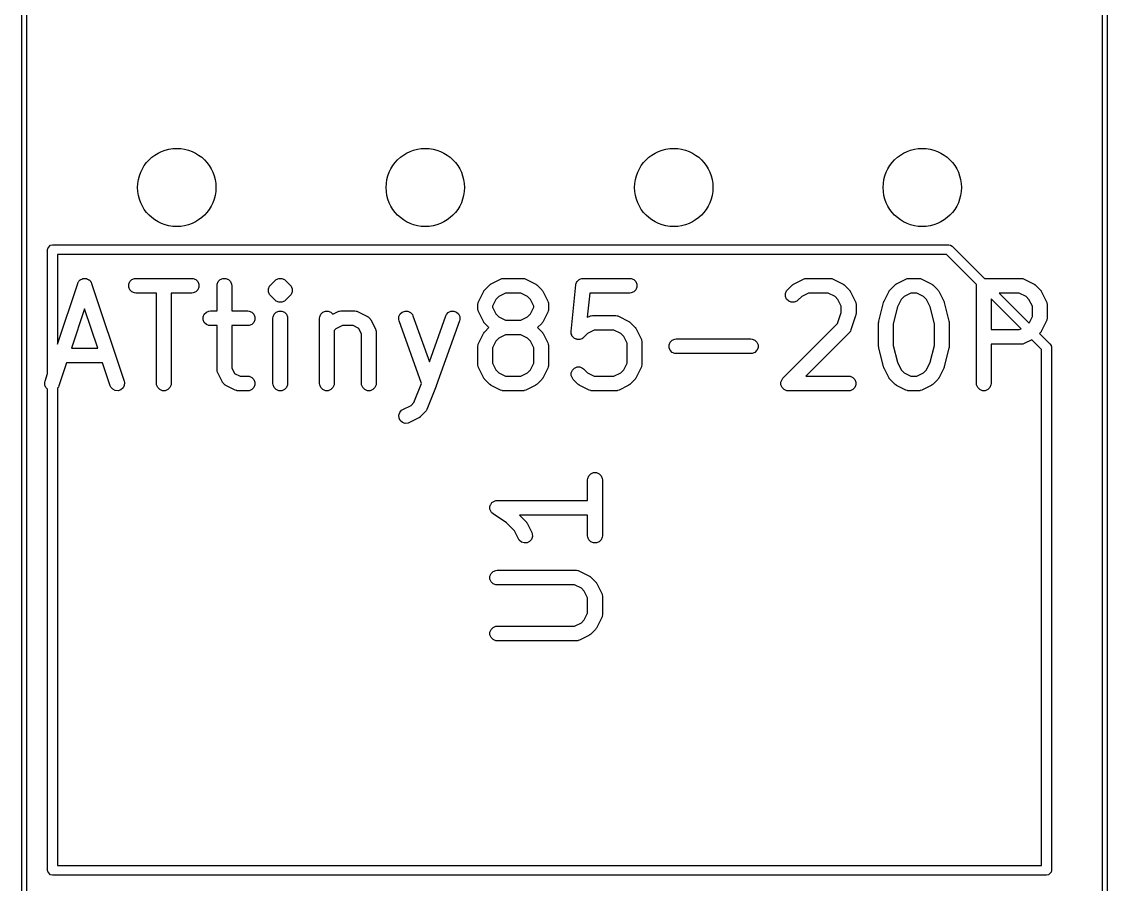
# Model space of a CAD drawing. Extents: x 145.4 to 156.5, y -80.6 to -40.5.
# Drawn here: x 145.38 to 156.47, y -62.95 to -54.12 of the extents above; entities that cross this region are included whole.
import ezdxf

# ---------------------------------------------------------------- set-up
doc = ezdxf.new("R2010")
doc.units = 0
doc.layers.add('BLACK', color=7, linetype='CONTINUOUS')

msp = doc.modelspace()

# ---------------------------------------------------------------- linework, layer by layer
at = {"layer": 'BLACK', "linetype": 'CONTINUOUS'}
for p, q in [((145.375, -80.6), (145.375, -40.5)), ((156.471071, -40.5), (156.471071, -80.6)), ((145.425, -40.525), (145.425, -80.575)), ((156.421071, -80.575), (156.421071, -40.525)), ((145.64, -56.4555), (145.643806, -56.436366)), ((145.64, -57.722434), (145.64, -56.4555)), ((145.643806, -56.436366), (145.670866, -56.409306)), ((145.670866, -56.409306), (145.69, -56.4055)), ((145.69, -56.4055), (154.85, -56.4055)), ((154.85, -56.4055), (154.869134, -56.409306)), ((154.869134, -56.409306), (154.885355, -56.420145)), ((154.885355, -56.420145), (155.215529, -56.750319)), ((145.74, -56.5055), (145.74, -57.422434)), ((154.82929, -56.5055), (145.74, -56.5055)), ((155.134964, -56.811175), (154.82929, -56.5055)), ((145.74, -57.422434), (145.946944, -56.801602)), ((145.946944, -56.801602), (145.952938, -56.788177)), ((145.952938, -56.788177), (145.956448, -56.784129)), ((145.956448, -56.784129), (145.958845, -56.779336)), ((145.958845, -56.779336), (145.965953, -56.77317)), ((145.965953, -56.77317), (145.972112, -56.76607)), ((145.972112, -56.76607), (145.976901, -56.763675)), ((145.976901, -56.763675), (145.980952, -56.760162)), ((145.980952, -56.760162), (145.989877, -56.757187)), ((145.989877, -56.757187), (145.998285, -56.752983)), ((145.998285, -56.752983), (146.003629, -56.752603)), ((146.003629, -56.752603), (146.008715, -56.750908)), ((146.008715, -56.750908), (146.018095, -56.751574)), ((146.018095, -56.751574), (146.027475, -56.750908)), ((146.027475, -56.750908), (146.03256, -56.752603)), ((146.03256, -56.752603), (146.037905, -56.752983)), ((146.037905, -56.752983), (146.046315, -56.757188)), ((146.046315, -56.757188), (146.055237, -56.760162)), ((146.055237, -56.760162), (146.059284, -56.763672)), ((146.059284, -56.763672), (146.064078, -56.766069)), ((146.064078, -56.766069), (146.070241, -56.773174)), ((146.070241, -56.773174), (146.077345, -56.779336)), ((146.077345, -56.779336), (146.07974, -56.784127)), ((146.07974, -56.784127), (146.083252, -56.788176)), ((146.083252, -56.788176), (146.089246, -56.801602)), ((146.089246, -56.801602), (146.422579, -57.801602)), ((146.468346, -56.810687), (146.479545, -56.783651)), ((146.468346, -56.839951), (146.468346, -56.810687)), ((146.479545, -56.783651), (146.500237, -56.762959)), ((146.500237, -56.762959), (146.527273, -56.75176)), ((146.527273, -56.75176), (146.541905, -56.750319)), ((146.541905, -56.750319), (147.113333, -56.750319)), ((147.113333, -56.750319), (147.127965, -56.75176)), ((147.127965, -56.75176), (147.155001, -56.762959)), ((147.155001, -56.762959), (147.175693, -56.783651)), ((147.175693, -56.783651), (147.186892, -56.810687)), ((147.186892, -56.810687), (147.186892, -56.839951)), ((147.371667, -56.825319), (147.373108, -56.810687)), ((147.373108, -56.810687), (147.384307, -56.783651)), ((147.384307, -56.783651), (147.404999, -56.762959)), ((147.404999, -56.762959), (147.432035, -56.75176)), ((147.432035, -56.75176), (147.461299, -56.75176)), ((147.461299, -56.75176), (147.488335, -56.762959)), ((147.488335, -56.762959), (147.509027, -56.783651)), ((147.509027, -56.783651), (147.520226, -56.810687)), ((147.520226, -56.810687), (147.521667, -56.825319)), ((147.917444, -56.819905), (147.965063, -56.772286)), ((147.965063, -56.772286), (147.976428, -56.762959)), ((147.976428, -56.762959), (148.003464, -56.75176)), ((148.003464, -56.75176), (148.032727, -56.75176)), ((148.032727, -56.75176), (148.032728, -56.75176)), ((148.032728, -56.75176), (148.059764, -56.762959)), ((148.059764, -56.762959), (148.071129, -56.772286)), ((148.071129, -56.772286), (148.118748, -56.819905)), ((150.164847, -56.812266), (150.166904, -56.810578)), ((150.166904, -56.810578), (150.168731, -56.80982)), ((150.168731, -56.80982), (150.175031, -56.805856)), ((150.175031, -56.805856), (150.270269, -56.758237)), ((150.270269, -56.758237), (150.284, -56.752982)), ((150.284, -56.752982), (150.286689, -56.75279)), ((150.286689, -56.75279), (150.289178, -56.75176)), ((150.289178, -56.75176), (150.30381, -56.750319)), ((150.30381, -56.750319), (150.494286, -56.750319)), ((150.494286, -56.750319), (150.508918, -56.75176)), ((150.508918, -56.75176), (150.511407, -56.752791)), ((150.511407, -56.752791), (150.514095, -56.752982)), ((150.514095, -56.752982), (150.527827, -56.758237)), ((150.527827, -56.758237), (150.623065, -56.805856)), ((150.623065, -56.805856), (150.629364, -56.80982)), ((150.629364, -56.80982), (150.631192, -56.810578)), ((150.631192, -56.810578), (150.633248, -56.812266)), ((151.039775, -56.810687), (151.040488, -56.808964)), ((151.039775, -56.812523), (151.039775, -56.810687)), ((151.040488, -56.808964), (151.041596, -56.80344)), ((151.041596, -56.80344), (151.046778, -56.79378)), ((151.046778, -56.79378), (151.050974, -56.783651)), ((151.050974, -56.783651), (151.053645, -56.780979)), ((151.053645, -56.780979), (151.05543, -56.777653)), ((151.05543, -56.777653), (151.063912, -56.770712)), ((151.063912, -56.770712), (151.071666, -56.762959)), ((151.071666, -56.762959), (151.075154, -56.761513)), ((151.075154, -56.761513), (151.078078, -56.759122)), ((151.078078, -56.759122), (151.088575, -56.755954)), ((151.088575, -56.755954), (151.098702, -56.75176)), ((151.098702, -56.75176), (151.104307, -56.751207)), ((151.104307, -56.751207), (151.106094, -56.750669)), ((151.106094, -56.750669), (151.107922, -56.750851)), ((151.107922, -56.750851), (151.113334, -56.750319)), ((151.113334, -56.750319), (151.589524, -56.750319)), ((151.589524, -56.750319), (151.604156, -56.75176)), ((151.604156, -56.75176), (151.631192, -56.762959)), ((151.631192, -56.762959), (151.651884, -56.783651)), ((151.651884, -56.783651), (151.663083, -56.810687)), ((151.663083, -56.810687), (151.663083, -56.839951)), ((153.260085, -56.812266), (153.262142, -56.810578)), ((153.262142, -56.810578), (153.263969, -56.80982)), ((153.263969, -56.80982), (153.270269, -56.805856)), ((153.270269, -56.805856), (153.365507, -56.758237)), ((153.365507, -56.758237), (153.379238, -56.752982)), ((153.379238, -56.752982), (153.381927, -56.75279)), ((153.381927, -56.75279), (153.384416, -56.75176)), ((153.384416, -56.75176), (153.399048, -56.750319)), ((153.399048, -56.750319), (153.637143, -56.750319)), ((153.637143, -56.750319), (153.651775, -56.75176)), ((153.651775, -56.75176), (153.654264, -56.752791)), ((153.654264, -56.752791), (153.656952, -56.752982)), ((153.656952, -56.752982), (153.670684, -56.758237)), ((153.670684, -56.758237), (153.765922, -56.805856)), ((153.765922, -56.805856), (153.772221, -56.80982)), ((153.772221, -56.80982), (153.774049, -56.810578)), ((153.774049, -56.810578), (153.776105, -56.812266)), ((154.307704, -56.812266), (154.309761, -56.810578)), ((154.309761, -56.810578), (154.311588, -56.80982)), ((154.311588, -56.80982), (154.317888, -56.805856)), ((154.317888, -56.805856), (154.413126, -56.758237)), ((154.413126, -56.758237), (154.426857, -56.752982)), ((154.426857, -56.752982), (154.429546, -56.75279)), ((154.429546, -56.75279), (154.432035, -56.75176)), ((154.432035, -56.75176), (154.446667, -56.750319)), ((154.446667, -56.750319), (154.541905, -56.750319)), ((154.541905, -56.750319), (154.556537, -56.75176)), ((154.556537, -56.75176), (154.559026, -56.752791)), ((154.559026, -56.752791), (154.561714, -56.752982)), ((154.561714, -56.752982), (154.575446, -56.758237)), ((154.575446, -56.758237), (154.670684, -56.805856)), ((154.670684, -56.805856), (154.676983, -56.80982)), ((154.676983, -56.80982), (154.678811, -56.810578)), ((154.678811, -56.810578), (154.680867, -56.812266)), ((155.133572, -56.825319), (155.134964, -56.811175)), ((155.215529, -56.750319), (155.589524, -56.750319)), ((155.589524, -56.750319), (155.604156, -56.75176)), ((155.604156, -56.75176), (155.606645, -56.752791)), ((155.606645, -56.752791), (155.609333, -56.752982)), ((155.609333, -56.752982), (155.623065, -56.758237)), ((155.623065, -56.758237), (155.718303, -56.805856)), ((155.718303, -56.805856), (155.724602, -56.80982)), ((155.724602, -56.80982), (155.72643, -56.810578)), ((155.72643, -56.810578), (155.728486, -56.812266)), ((146.479545, -56.866987), (146.468346, -56.839951)), ((146.500237, -56.887679), (146.479545, -56.866987)), ((146.527273, -56.898878), (146.500237, -56.887679)), ((146.541905, -56.900319), (146.527273, -56.898878)), ((146.752619, -56.900319), (146.541905, -56.900319)), ((146.752619, -57.825319), (146.752619, -56.900319)), ((147.113333, -56.900319), (146.902619, -56.900319)), ((146.902619, -56.900319), (146.902619, -57.825319)), ((147.127965, -56.898878), (147.113333, -56.900319)), ((147.155001, -56.887679), (147.127965, -56.898878)), ((147.175693, -56.866987), (147.155001, -56.887679)), ((147.186892, -56.839951), (147.175693, -56.866987)), ((147.371667, -57.083652), (147.371667, -56.825319)), ((147.521667, -56.825319), (147.521667, -57.083652)), ((147.896918, -56.858307), (147.908117, -56.83127)), ((147.896918, -56.887569), (147.896918, -56.858307)), ((147.908117, -56.914606), (147.896918, -56.887569)), ((147.908117, -56.83127), (147.917444, -56.819905)), ((147.917444, -56.925971), (147.908117, -56.914606)), ((148.118748, -56.819905), (148.128075, -56.83127)), ((148.128075, -56.914606), (148.118748, -56.925971)), ((148.128075, -56.83127), (148.131671, -56.839951)), ((148.139274, -56.88757), (148.128075, -56.914606)), ((148.131671, -56.839951), (148.139274, -56.858307)), ((148.139274, -56.858307), (148.139274, -56.88757)), ((150.046252, -56.982254), (150.093871, -56.887016)), ((150.093871, -56.887016), (150.097835, -56.880716)), ((150.097835, -56.880716), (150.098593, -56.878889)), ((150.098593, -56.878889), (150.100281, -56.876832)), ((150.100281, -56.876832), (150.101703, -56.874573)), ((150.101703, -56.874573), (150.103201, -56.873273)), ((150.103201, -56.873273), (150.10792, -56.867524)), ((150.10792, -56.867524), (150.155539, -56.819905)), ((150.155539, -56.819905), (150.161288, -56.815186)), ((150.161288, -56.815186), (150.162588, -56.813688)), ((150.162588, -56.813688), (150.164847, -56.812266)), ((150.321515, -56.900319), (150.252999, -56.934577)), ((150.476581, -56.900319), (150.321515, -56.900319)), ((150.545097, -56.934577), (150.476581, -56.900319)), ((150.633248, -56.812266), (150.635508, -56.813688)), ((150.635508, -56.813688), (150.636807, -56.815186)), ((150.636807, -56.815186), (150.642557, -56.819905)), ((150.642557, -56.819905), (150.690176, -56.867524)), ((150.690176, -56.867524), (150.694894, -56.873273)), ((150.694894, -56.873273), (150.696393, -56.874573)), ((150.696393, -56.874573), (150.697814, -56.876832)), ((150.697814, -56.876832), (150.699503, -56.878889)), ((150.699503, -56.878889), (150.70026, -56.880716)), ((150.70026, -56.880716), (150.704225, -56.887016)), ((150.704225, -56.887016), (150.751844, -56.982254)), ((150.991087, -57.294046), (151.038706, -56.817856)), ((151.038706, -56.817856), (151.039775, -56.812523)), ((151.181208, -56.900319), (151.156389, -57.148509)), ((151.589524, -56.900319), (151.181208, -56.900319)), ((151.604156, -56.898878), (151.589524, -56.900319)), ((151.631192, -56.887679), (151.604156, -56.898878)), ((151.651884, -56.866987), (151.631192, -56.887679)), ((151.663083, -56.839951), (151.651884, -56.866987)), ((153.182632, -56.905926), (153.193831, -56.878889)), ((153.182632, -56.935188), (153.182632, -56.905926)), ((153.193831, -56.878889), (153.203158, -56.867524)), ((153.203158, -56.867524), (153.250777, -56.819905)), ((153.250777, -56.819905), (153.256526, -56.815186)), ((153.256526, -56.815186), (153.257826, -56.813688)), ((153.257826, -56.813688), (153.260085, -56.812266)), ((153.416753, -56.900319), (153.348237, -56.934577)), ((153.619438, -56.900319), (153.416753, -56.900319)), ((153.687954, -56.934577), (153.619438, -56.900319)), ((153.776105, -56.812266), (153.778365, -56.813688)), ((153.778365, -56.813688), (153.779664, -56.815186)), ((153.779664, -56.815186), (153.785414, -56.819905)), ((153.785414, -56.819905), (153.833033, -56.867524)), ((153.833033, -56.867524), (153.837751, -56.873273)), ((153.837751, -56.873273), (153.83925, -56.874573)), ((153.83925, -56.874573), (153.840671, -56.876832)), ((153.840671, -56.876832), (153.84236, -56.878889)), ((153.84236, -56.878889), (153.843117, -56.880716)), ((153.843117, -56.880716), (153.847082, -56.887016)), ((153.847082, -56.887016), (153.894701, -56.982254)), ((154.189109, -56.982254), (154.236728, -56.887016)), ((154.236728, -56.887016), (154.240692, -56.880716)), ((154.240692, -56.880716), (154.24145, -56.878889)), ((154.24145, -56.878889), (154.243138, -56.876832)), ((154.243138, -56.876832), (154.24456, -56.874573)), ((154.24456, -56.874573), (154.246058, -56.873273)), ((154.246058, -56.873273), (154.250777, -56.867524)), ((154.250777, -56.867524), (154.298396, -56.819905)), ((154.298396, -56.819905), (154.304145, -56.815186)), ((154.304145, -56.815186), (154.305445, -56.813688)), ((154.305445, -56.813688), (154.307704, -56.812266)), ((154.464372, -56.900319), (154.395856, -56.934577)), ((154.5242, -56.900319), (154.464372, -56.900319)), ((154.592716, -56.934577), (154.5242, -56.900319)), ((154.680867, -56.812266), (154.683127, -56.813688)), ((154.683127, -56.813688), (154.684426, -56.815186)), ((154.684426, -56.815186), (154.690176, -56.819905)), ((154.690176, -56.819905), (154.737795, -56.867524)), ((154.737795, -56.867524), (154.742513, -56.873273)), ((154.742513, -56.873273), (154.744012, -56.874573)), ((154.744012, -56.874573), (154.745433, -56.876832)), ((154.745433, -56.876832), (154.747122, -56.878889)), ((154.747122, -56.878889), (154.747879, -56.880716)), ((154.747879, -56.880716), (154.751844, -56.887016)), ((154.751844, -56.887016), (154.799463, -56.982254)), ((155.133572, -57.825319), (155.133572, -56.825319)), ((155.571819, -56.900319), (155.365529, -56.900319)), ((155.365529, -56.900319), (155.672052, -57.206841)), ((155.640335, -56.934577), (155.571819, -56.900319)), ((155.728486, -56.812266), (155.730746, -56.813688)), ((155.730746, -56.813688), (155.732045, -56.815186)), ((155.732045, -56.815186), (155.737795, -56.819905)), ((155.737795, -56.819905), (155.785414, -56.867524)), ((155.785414, -56.867524), (155.790132, -56.873273)), ((155.790132, -56.873273), (155.791631, -56.874573)), ((155.791631, -56.874573), (155.793052, -56.876832)), ((155.793052, -56.876832), (155.794741, -56.878889)), ((155.794741, -56.878889), (155.795498, -56.880716)), ((155.795498, -56.880716), (155.799463, -56.887016)), ((155.799463, -56.887016), (155.847082, -56.982254)), ((147.965063, -56.97359), (147.917444, -56.925971)), ((147.976428, -56.982917), (147.965063, -56.97359)), ((148.003464, -56.994116), (147.976428, -56.982917)), ((148.003465, -56.994116), (148.003464, -56.994116)), ((148.032727, -56.994116), (148.003465, -56.994116)), ((148.032728, -56.994116), (148.032727, -56.994116)), ((148.059764, -56.982917), (148.032728, -56.994116)), ((148.071129, -56.97359), (148.059764, -56.982917)), ((148.118748, -56.925971), (148.071129, -56.97359)), ((150.038334, -57.015795), (150.039775, -57.001163)), ((150.038334, -57.063414), (150.038334, -57.015795)), ((150.039775, -57.001163), (150.040806, -56.998673)), ((150.040806, -56.998673), (150.040997, -56.995986)), ((150.040997, -56.995986), (150.046252, -56.982254)), ((150.222592, -56.964984), (150.188334, -57.0335)), ((150.188334, -57.0335), (150.188334, -57.045709)), ((150.252999, -56.934577), (150.222592, -56.964984)), ((150.575504, -56.964984), (150.545097, -56.934577)), ((150.609762, -57.0335), (150.575504, -56.964984)), ((150.609762, -57.045709), (150.609762, -57.0335)), ((150.751844, -56.982254), (150.757099, -56.995985)), ((150.757099, -56.995985), (150.75729, -56.998674)), ((150.75729, -56.998674), (150.758321, -57.001163)), ((150.758321, -57.001163), (150.759762, -57.015795)), ((150.759762, -57.015795), (150.759762, -57.063414)), ((153.193831, -56.962225), (153.182632, -56.935188)), ((153.214523, -56.982917), (153.193831, -56.962225)), ((153.24156, -56.994116), (153.214523, -56.982917)), ((153.270822, -56.994116), (153.24156, -56.994116)), ((153.297859, -56.982917), (153.270822, -56.994116)), ((153.309224, -56.97359), (153.297859, -56.982917)), ((153.348237, -56.934577), (153.309224, -56.97359)), ((153.718361, -56.964984), (153.687954, -56.934577)), ((153.752619, -57.0335), (153.718361, -56.964984)), ((153.752619, -57.098863), (153.752619, -57.0335)), ((153.894701, -56.982254), (153.899956, -56.995985)), ((153.899956, -56.995985), (153.900147, -56.998674)), ((153.900147, -56.998674), (153.901178, -57.001163)), ((153.901178, -57.001163), (153.902619, -57.015795)), ((153.902619, -57.015795), (153.902619, -57.111033)), ((154.135811, -57.188081), (154.18343, -56.997605)), ((154.18343, -56.997605), (154.183815, -56.996525)), ((154.183815, -56.996525), (154.183854, -56.995986)), ((154.183854, -56.995986), (154.186181, -56.989904)), ((154.186181, -56.989904), (154.188377, -56.983759)), ((154.188377, -56.983759), (154.188699, -56.983323)), ((154.188699, -56.983323), (154.189109, -56.982254)), ((154.365449, -56.964984), (154.326955, -57.041971)), ((154.395856, -56.934577), (154.365449, -56.964984)), ((154.623123, -56.964984), (154.592716, -56.934577)), ((154.661616, -57.041971), (154.623123, -56.964984)), ((154.799463, -56.982254), (154.799872, -56.983323)), ((154.799872, -56.983323), (154.800195, -56.983759)), ((154.800195, -56.983759), (154.802387, -56.989895)), ((154.802387, -56.989895), (154.804718, -56.995985)), ((154.804718, -56.995985), (154.804756, -56.996525)), ((154.804756, -56.996525), (154.805142, -56.997605)), ((154.805142, -56.997605), (154.852761, -57.188081)), ((155.589217, -57.265428), (155.283572, -56.959782)), ((155.283572, -56.959782), (155.283572, -57.274128)), ((155.670742, -56.964984), (155.640335, -56.934577)), ((155.705, -57.0335), (155.670742, -56.964984)), ((155.705, -57.140947), (155.705, -57.0335)), ((155.847082, -56.982254), (155.852337, -56.995985)), ((155.852337, -56.995985), (155.852528, -56.998674)), ((155.852528, -56.998674), (155.853559, -57.001163)), ((155.853559, -57.001163), (155.855, -57.015795)), ((155.855, -57.015795), (155.855, -57.158652)), ((146.018095, -57.062489), (145.884057, -57.464604)), ((146.152133, -57.464604), (146.018095, -57.062489)), ((147.230251, -57.14402), (147.24145, -57.116984)), ((147.230251, -57.173284), (147.230251, -57.14402)), ((147.24145, -57.116984), (147.262142, -57.096292)), ((147.262142, -57.096292), (147.289178, -57.085093)), ((147.289178, -57.085093), (147.30381, -57.083652)), ((147.30381, -57.083652), (147.371667, -57.083652)), ((147.521667, -57.083652), (147.684762, -57.083652)), ((147.684762, -57.083652), (147.699394, -57.085093)), ((147.699394, -57.085093), (147.72643, -57.096292)), ((147.72643, -57.096292), (147.747122, -57.116984)), ((147.747122, -57.116984), (147.758321, -57.14402)), ((147.758321, -57.14402), (147.758321, -57.173284)), ((147.943096, -57.158652), (147.944537, -57.14402)), ((147.944537, -57.14402), (147.955736, -57.116984)), ((147.955736, -57.116984), (147.976428, -57.096292)), ((147.976428, -57.096292), (148.003464, -57.085093)), ((148.003464, -57.085093), (148.032728, -57.085093)), ((148.032728, -57.085093), (148.059764, -57.096292)), ((148.059764, -57.096292), (148.080456, -57.116984)), ((148.080456, -57.116984), (148.091655, -57.14402)), ((148.091655, -57.14402), (148.093096, -57.158652)), ((148.419286, -57.158652), (148.420727, -57.14402)), ((148.420727, -57.14402), (148.431926, -57.116984)), ((148.431926, -57.116984), (148.452618, -57.096292)), ((148.452618, -57.096292), (148.479654, -57.085093)), ((148.479654, -57.085093), (148.508918, -57.085093)), ((148.508918, -57.085093), (148.535954, -57.096292)), ((148.535954, -57.096292), (148.555355, -57.115693)), ((148.555355, -57.115693), (148.603602, -57.09157)), ((148.603602, -57.09157), (148.617333, -57.086315)), ((148.617333, -57.086315), (148.620022, -57.086123)), ((148.620022, -57.086123), (148.622511, -57.085093)), ((148.622511, -57.085093), (148.637143, -57.083652)), ((148.637143, -57.083652), (148.78, -57.083652)), ((148.78, -57.083652), (148.794632, -57.085093)), ((148.794632, -57.085093), (148.797121, -57.086124)), ((148.797121, -57.086124), (148.799809, -57.086315)), ((148.799809, -57.086315), (148.813541, -57.09157)), ((148.813541, -57.09157), (148.908779, -57.139189)), ((148.908779, -57.139189), (148.911226, -57.140729)), ((148.911226, -57.140729), (148.91238, -57.141114)), ((148.91238, -57.141114), (148.913816, -57.142359)), ((148.913816, -57.142359), (148.921222, -57.147021)), ((149.229615, -57.169613), (149.231069, -57.140385)), ((149.231069, -57.140385), (149.243596, -57.113939)), ((149.243596, -57.113939), (149.26529, -57.0943)), ((149.26529, -57.0943), (149.292849, -57.084457)), ((149.292849, -57.084457), (149.322077, -57.085911)), ((149.322077, -57.085911), (149.348523, -57.098438)), ((149.348523, -57.098438), (149.368162, -57.120132)), ((149.368162, -57.120132), (149.374441, -57.133427)), ((149.374441, -57.133427), (149.541905, -57.602326)), ((149.541905, -57.602326), (149.709369, -57.133427)), ((149.709369, -57.133427), (149.715648, -57.120132)), ((149.715648, -57.120132), (149.735287, -57.098438)), ((149.735287, -57.098438), (149.761733, -57.085911)), ((149.761733, -57.085911), (149.790961, -57.084457)), ((149.790961, -57.084457), (149.81852, -57.0943)), ((149.81852, -57.0943), (149.840214, -57.11394)), ((149.840214, -57.11394), (149.852741, -57.140386)), ((149.852741, -57.140386), (149.854195, -57.169613)), ((150.039775, -57.078046), (150.038334, -57.063414)), ((150.040806, -57.080535), (150.039775, -57.078046)), ((150.040997, -57.083223), (150.040806, -57.080535)), ((150.046252, -57.096955), (150.040997, -57.083223)), ((150.093871, -57.192193), (150.046252, -57.096955)), ((150.188334, -57.045709), (150.222592, -57.114225)), ((150.222592, -57.114225), (150.252999, -57.144632)), ((150.252999, -57.144632), (150.321515, -57.17889)), ((150.476581, -57.17889), (150.545097, -57.144632)), ((150.545097, -57.144632), (150.575504, -57.114225)), ((150.575504, -57.114225), (150.609762, -57.045709)), ((150.751844, -57.096955), (150.704225, -57.192193)), ((150.757099, -57.083224), (150.751844, -57.096955)), ((150.75729, -57.080534), (150.757099, -57.083224)), ((150.758321, -57.078046), (150.75729, -57.080534)), ((150.759762, -57.063414), (150.758321, -57.078046)), ((151.156389, -57.148509), (151.175031, -57.139189)), ((151.175031, -57.139189), (151.188762, -57.133934)), ((151.188762, -57.133934), (151.191451, -57.133742)), ((151.191451, -57.133742), (151.19394, -57.132712)), ((151.19394, -57.132712), (151.208572, -57.131271)), ((151.208572, -57.131271), (151.446667, -57.131271)), ((151.446667, -57.131271), (151.461299, -57.132712)), ((151.461299, -57.132712), (151.463788, -57.133743)), ((151.463788, -57.133743), (151.466476, -57.133934)), ((151.466476, -57.133934), (151.480208, -57.139189)), ((151.480208, -57.139189), (151.575446, -57.186808)), ((153.714447, -57.213376), (153.752619, -57.098863)), ((153.89877, -57.134751), (153.851151, -57.277607)), ((153.900419, -57.127495), (153.89877, -57.134751)), ((153.901178, -57.125665), (153.900419, -57.127495)), ((153.901439, -57.123011), (153.901178, -57.125665)), ((153.90203, -57.120414), (153.901439, -57.123011)), ((153.902619, -57.111033), (153.901889, -57.118439)), ((153.901889, -57.118439), (153.90203, -57.120414)), ((154.326955, -57.041971), (154.283572, -57.215505)), ((154.705, -57.215505), (154.661616, -57.041971)), ((155.672052, -57.206841), (155.705, -57.140947)), ((147.24145, -57.20032), (147.230251, -57.173284)), ((147.262142, -57.221012), (147.24145, -57.20032)), ((147.289178, -57.232211), (147.262142, -57.221012)), ((147.30381, -57.233652), (147.289178, -57.232211)), ((147.371667, -57.233652), (147.30381, -57.233652)), ((147.371667, -57.682461), (147.371667, -57.233652)), ((147.684762, -57.233652), (147.521667, -57.233652)), ((147.521667, -57.233652), (147.521667, -57.664756)), ((147.699394, -57.232211), (147.684762, -57.233652)), ((147.72643, -57.221012), (147.699394, -57.232211)), ((147.747122, -57.20032), (147.72643, -57.221012)), ((147.758321, -57.173284), (147.747122, -57.20032)), ((147.943096, -57.825319), (147.943096, -57.158652)), ((148.093096, -57.158652), (148.093096, -57.825319)), ((148.419286, -57.825319), (148.419286, -57.158652)), ((148.654848, -57.233652), (148.586332, -57.26791)), ((148.762295, -57.233652), (148.654848, -57.233652)), ((148.819336, -57.262172), (148.762295, -57.233652)), ((148.921222, -57.147021), (148.927383, -57.154125)), ((148.927383, -57.154125), (148.934488, -57.160287)), ((148.934488, -57.160287), (148.939149, -57.167692)), ((148.939149, -57.167692), (148.940395, -57.169129)), ((148.940395, -57.169129), (148.940779, -57.170282)), ((148.940779, -57.170282), (148.94232, -57.17273)), ((148.94232, -57.17273), (148.989939, -57.267968)), ((149.233179, -57.183877), (149.229615, -57.169613)), ((149.461728, -57.823816), (149.233179, -57.183877)), ((149.850631, -57.183877), (149.612536, -57.850544)), ((149.854195, -57.169613), (149.850631, -57.183877)), ((150.097835, -57.198492), (150.093871, -57.192193)), ((150.098593, -57.20032), (150.097835, -57.198492)), ((150.100281, -57.202376), (150.098593, -57.20032)), ((150.101703, -57.204636), (150.100281, -57.202376)), ((150.103201, -57.205935), (150.101703, -57.204636)), ((150.10792, -57.211685), (150.103201, -57.205935)), ((150.150125, -57.25389), (150.10792, -57.211685)), ((150.10792, -57.296095), (150.150125, -57.25389)), ((150.321515, -57.17889), (150.476581, -57.17889)), ((150.690176, -57.211685), (150.647971, -57.25389)), ((150.647971, -57.25389), (150.690176, -57.296095)), ((150.694894, -57.205935), (150.690176, -57.211685)), ((150.696393, -57.204636), (150.694894, -57.205935)), ((150.697814, -57.202376), (150.696393, -57.204636)), ((150.699503, -57.20032), (150.697814, -57.202376)), ((150.70026, -57.198492), (150.699503, -57.20032)), ((150.704225, -57.192193), (150.70026, -57.198492)), ((151.575446, -57.186808), (151.581745, -57.190772)), ((151.581745, -57.190772), (151.583573, -57.19153)), ((151.583573, -57.19153), (151.585629, -57.193218)), ((151.585629, -57.193218), (151.587889, -57.19464)), ((151.587889, -57.19464), (151.589188, -57.196138)), ((151.589188, -57.196138), (151.594938, -57.200857)), ((151.594938, -57.200857), (151.642557, -57.248476)), ((151.642557, -57.248476), (151.647275, -57.254225)), ((151.647275, -57.254225), (151.648774, -57.255525)), ((151.648774, -57.255525), (151.650195, -57.257784)), ((153.155539, -57.772286), (153.714447, -57.213376)), ((154.133572, -57.206271), (154.133823, -57.203717)), ((154.133572, -57.444366), (154.133572, -57.206271)), ((154.133661, -57.202625), (154.13447, -57.197151)), ((154.133823, -57.203717), (154.133661, -57.202625)), ((154.13447, -57.197151), (154.135013, -57.191639)), ((154.135013, -57.191639), (154.135435, -57.190617)), ((154.135435, -57.190617), (154.135811, -57.188081)), ((154.283572, -57.215505), (154.283572, -57.435132)), ((154.705, -57.435132), (154.705, -57.215505)), ((154.852761, -57.188081), (154.853136, -57.190617)), ((154.853136, -57.190617), (154.853559, -57.191639)), ((154.853559, -57.191639), (154.854101, -57.197151)), ((154.854101, -57.197151), (154.854911, -57.202625)), ((154.854911, -57.202625), (154.854748, -57.203717)), ((154.854748, -57.203717), (154.855, -57.206271)), ((154.855, -57.206271), (154.855, -57.444366)), ((155.847082, -57.192193), (155.799463, -57.287431)), ((155.852337, -57.178462), (155.847082, -57.192193)), ((155.852528, -57.175772), (155.852337, -57.178462)), ((155.853559, -57.173284), (155.852528, -57.175772)), ((155.855, -57.158652), (155.853559, -57.173284)), ((148.586332, -57.26791), (148.569286, -57.284956)), ((148.569286, -57.284956), (148.569286, -57.825319)), ((148.847857, -57.319214), (148.819336, -57.262172)), ((148.847857, -57.825319), (148.847857, -57.319214)), ((148.989939, -57.267968), (148.995194, -57.281699)), ((148.995194, -57.281699), (148.995385, -57.284388)), ((148.995385, -57.284388), (148.996416, -57.286877)), ((148.996416, -57.286877), (148.997857, -57.301509)), ((148.997857, -57.301509), (148.997857, -57.825319)), ((150.046252, -57.410825), (150.093871, -57.315587)), ((150.093871, -57.315587), (150.097835, -57.309287)), ((150.097835, -57.309287), (150.098593, -57.30746)), ((150.098593, -57.30746), (150.100281, -57.305403)), ((150.100281, -57.305403), (150.101703, -57.303144)), ((150.101703, -57.303144), (150.103201, -57.301844)), ((150.103201, -57.301844), (150.10792, -57.296095)), ((150.252999, -57.363148), (150.222592, -57.393555)), ((150.321515, -57.32889), (150.252999, -57.363148)), ((150.476581, -57.32889), (150.321515, -57.32889)), ((150.545097, -57.363148), (150.476581, -57.32889)), ((150.575504, -57.393555), (150.545097, -57.363148)), ((150.690176, -57.296095), (150.694894, -57.301844)), ((150.694894, -57.301844), (150.696393, -57.303144)), ((150.696393, -57.303144), (150.697814, -57.305403)), ((150.697814, -57.305403), (150.699503, -57.30746)), ((150.699503, -57.30746), (150.70026, -57.309287)), ((150.70026, -57.309287), (150.704225, -57.315587)), ((150.704225, -57.315587), (150.751844, -57.410825)), ((150.991065, -57.308749), (150.991087, -57.294046)), ((150.992156, -57.312364), (150.991065, -57.308749)), ((150.992156, -57.31614), (150.992156, -57.312364)), ((150.99635, -57.326265), (150.992156, -57.31614)), ((150.999518, -57.336765), (150.99635, -57.326265)), ((151.001909, -57.339688), (150.999518, -57.336765)), ((151.003355, -57.343177), (151.001909, -57.339688)), ((151.011108, -57.35093), (151.003355, -57.343177)), ((151.018049, -57.359413), (151.011108, -57.35093)), ((151.021375, -57.361197), (151.018049, -57.359413)), ((151.024047, -57.363869), (151.021375, -57.361197)), ((151.034174, -57.368064), (151.024047, -57.363869)), ((151.103894, -57.365314), (151.100971, -57.367706)), ((151.107383, -57.363869), (151.103894, -57.365314)), ((151.118748, -57.354542), (151.107383, -57.363869)), ((151.157761, -57.315529), (151.118748, -57.354542)), ((151.226277, -57.281271), (151.157761, -57.315529)), ((151.428962, -57.281271), (151.226277, -57.281271)), ((151.497478, -57.315529), (151.428962, -57.281271)), ((151.527885, -57.345936), (151.497478, -57.315529)), ((151.562143, -57.414452), (151.527885, -57.345936)), ((151.650195, -57.257784), (151.651884, -57.259841)), ((151.651884, -57.259841), (151.652641, -57.261668)), ((151.652641, -57.261668), (151.656606, -57.267968)), ((151.656606, -57.267968), (151.704225, -57.363206)), ((151.704225, -57.363206), (151.70948, -57.376937)), ((153.833033, -57.306923), (153.389638, -57.750319)), ((153.842361, -57.295558), (153.833033, -57.306923)), ((153.843392, -57.293067), (153.842361, -57.295558)), ((153.845157, -57.291033), (153.843392, -57.293067)), ((153.851151, -57.277607), (153.845157, -57.291033)), ((155.283572, -57.274128), (155.571819, -57.274128)), ((155.571819, -57.274128), (155.589217, -57.265428)), ((155.785414, -57.306923), (155.778773, -57.313563)), ((155.778773, -57.313563), (155.885356, -57.420145)), ((155.790132, -57.301173), (155.785414, -57.306923)), ((155.791631, -57.299874), (155.790132, -57.301173)), ((155.793052, -57.297614), (155.791631, -57.299874)), ((155.794741, -57.295558), (155.793052, -57.297614)), ((155.795498, -57.29373), (155.794741, -57.295558)), ((155.799463, -57.287431), (155.795498, -57.29373)), ((145.884057, -57.464604), (146.152133, -57.464604)), ((150.038334, -57.444366), (150.039775, -57.429734)), ((150.038334, -57.634842), (150.038334, -57.444366)), ((150.039775, -57.429734), (150.040806, -57.427244)), ((150.040806, -57.427244), (150.040997, -57.424557)), ((150.040997, -57.424557), (150.046252, -57.410825)), ((150.222592, -57.393555), (150.188334, -57.462071)), ((150.188334, -57.462071), (150.188334, -57.617137)), ((150.609762, -57.462071), (150.575504, -57.393555)), ((150.609762, -57.617137), (150.609762, -57.462071)), ((150.751844, -57.410825), (150.757099, -57.424556)), ((150.757099, -57.424556), (150.75729, -57.427245)), ((150.75729, -57.427245), (150.758321, -57.429734)), ((150.758321, -57.429734), (150.759762, -57.444366)), ((150.759762, -57.444366), (150.759762, -57.634842)), ((151.043836, -57.373247), (151.034174, -57.368064)), ((151.047595, -57.373622), (151.043836, -57.373247)), ((151.051084, -57.375068), (151.047595, -57.373622)), ((151.062045, -57.375068), (151.051084, -57.375068)), ((151.072955, -57.376159), (151.062045, -57.375068)), ((151.076571, -57.375068), (151.072955, -57.376159)), ((151.080346, -57.375068), (151.076571, -57.375068)), ((151.090471, -57.370873), (151.080346, -57.375068)), ((151.100971, -57.367706), (151.090471, -57.370873)), ((151.562143, -57.617137), (151.562143, -57.414452)), ((151.70948, -57.376937), (151.709671, -57.379626)), ((151.709671, -57.379626), (151.710702, -57.382115)), ((151.710702, -57.382115), (151.712143, -57.396747)), ((151.712143, -57.396747), (151.712143, -57.634842)), ((151.992156, -57.429734), (152.003355, -57.402698)), ((151.992156, -57.458998), (151.992156, -57.429734)), ((152.003355, -57.486034), (151.992156, -57.458998)), ((152.003355, -57.402698), (152.024047, -57.382006)), ((152.024047, -57.382006), (152.051083, -57.370807)), ((152.051083, -57.370807), (152.065715, -57.369366)), ((152.065715, -57.369366), (152.82762, -57.369366)), ((152.82762, -57.369366), (152.842252, -57.370807)), ((152.842252, -57.370807), (152.869288, -57.382006)), ((152.869288, -57.382006), (152.88998, -57.402698)), ((152.88998, -57.402698), (152.901179, -57.429734)), ((152.901179, -57.458998), (152.88998, -57.486034)), ((152.901179, -57.429734), (152.901179, -57.458998)), ((154.133823, -57.446919), (154.133572, -57.444366)), ((154.133661, -57.448012), (154.133823, -57.446919)), ((154.13447, -57.453485), (154.133661, -57.448012)), ((154.135013, -57.458998), (154.13447, -57.453485)), ((154.135435, -57.460019), (154.135013, -57.458998)), ((154.135811, -57.462556), (154.135435, -57.460019)), ((154.18343, -57.653032), (154.135811, -57.462556)), ((154.283572, -57.435132), (154.326955, -57.608666)), ((154.661616, -57.608666), (154.705, -57.435132)), ((154.852761, -57.462556), (154.805142, -57.653032)), ((154.853136, -57.460019), (154.852761, -57.462556)), ((154.853559, -57.458998), (154.853136, -57.460019)), ((154.854101, -57.453485), (154.853559, -57.458998)), ((154.854911, -57.448012), (154.854101, -57.453485)), ((154.855, -57.444366), (154.854748, -57.446919)), ((154.854748, -57.446919), (154.854911, -57.448012)), ((155.589524, -57.424128), (155.283572, -57.424128)), ((155.283572, -57.424128), (155.283572, -57.825319)), ((155.604156, -57.422687), (155.589524, -57.424128)), ((155.606645, -57.421655), (155.604156, -57.422687)), ((155.609333, -57.421465), (155.606645, -57.421655)), ((155.623065, -57.41621), (155.609333, -57.421465)), ((155.701021, -57.377231), (155.623065, -57.41621)), ((155.8, -57.47621), (155.701021, -57.377231)), ((155.8, -62.7555), (155.8, -57.47621)), ((155.885356, -57.420145), (155.896194, -57.436366)), ((155.896194, -57.436366), (155.9, -57.4555)), ((155.9, -57.4555), (155.9, -62.8055)), ((152.024047, -57.506726), (152.003355, -57.486034)), ((152.051083, -57.517925), (152.024047, -57.506726)), ((152.065715, -57.519366), (152.051083, -57.517925)), ((152.82762, -57.519366), (152.065715, -57.519366)), ((152.842252, -57.517925), (152.82762, -57.519366)), ((152.869288, -57.506726), (152.842252, -57.517925)), ((152.88998, -57.486034), (152.869288, -57.506726)), ((145.834057, -57.614604), (145.755913, -57.849036)), ((146.202133, -57.614604), (145.834057, -57.614604)), ((146.280277, -57.849036), (146.202133, -57.614604)), ((147.373108, -57.697093), (147.371667, -57.682461)), ((147.374139, -57.699582), (147.373108, -57.697093)), ((147.521667, -57.664756), (147.550187, -57.721798)), ((150.039775, -57.649474), (150.038334, -57.634842)), ((150.040806, -57.651963), (150.039775, -57.649474)), ((150.040997, -57.654651), (150.040806, -57.651963)), ((150.046252, -57.668383), (150.040997, -57.654651)), ((150.093871, -57.763621), (150.046252, -57.668383)), ((150.188334, -57.617137), (150.222592, -57.685653)), ((150.222592, -57.685653), (150.252999, -57.716061)), ((150.545096, -57.716061), (150.575503, -57.685653)), ((150.575503, -57.685653), (150.609762, -57.617137)), ((150.751844, -57.668383), (150.704225, -57.763621)), ((150.757099, -57.654652), (150.751844, -57.668383)), ((150.75729, -57.651962), (150.757099, -57.654652)), ((150.758321, -57.649474), (150.75729, -57.651962)), ((150.759762, -57.634842), (150.758321, -57.649474)), ((150.992156, -57.715448), (151.003355, -57.688412)), ((151.003355, -57.688412), (151.024048, -57.667719)), ((151.024048, -57.667719), (151.051084, -57.656521)), ((151.051084, -57.656521), (151.080347, -57.656521)), ((151.080347, -57.656521), (151.107383, -57.66772)), ((151.107383, -57.66772), (151.118749, -57.677048)), ((151.118749, -57.677048), (151.157761, -57.716061)), ((151.497477, -57.716061), (151.527884, -57.685653)), ((151.527884, -57.685653), (151.562143, -57.617137)), ((151.704225, -57.668383), (151.656606, -57.763621)), ((151.70948, -57.654652), (151.704225, -57.668383)), ((151.709671, -57.651962), (151.70948, -57.654652)), ((151.710702, -57.649474), (151.709671, -57.651962)), ((151.712143, -57.634842), (151.710702, -57.649474)), ((154.183815, -57.654111), (154.18343, -57.653032)), ((154.183854, -57.654651), (154.183815, -57.654111)), ((154.186181, -57.660732), (154.183854, -57.654651)), ((154.188377, -57.666878), (154.186181, -57.660732)), ((154.188699, -57.667313), (154.188377, -57.666878)), ((154.189109, -57.668383), (154.188699, -57.667313)), ((154.236728, -57.763621), (154.189109, -57.668383)), ((154.326955, -57.608666), (154.365449, -57.685653)), ((154.365449, -57.685653), (154.395856, -57.716061)), ((154.592715, -57.716061), (154.623122, -57.685653)), ((154.623122, -57.685653), (154.661616, -57.608666)), ((154.799463, -57.668383), (154.751844, -57.763621)), ((154.799872, -57.667313), (154.799463, -57.668383)), ((154.800195, -57.666878), (154.799872, -57.667313)), ((154.802387, -57.660741), (154.800195, -57.666878)), ((154.804718, -57.654652), (154.802387, -57.660741)), ((154.804756, -57.654111), (154.804718, -57.654652)), ((154.805142, -57.653032), (154.804756, -57.654111)), ((145.610351, -57.815939), (145.613611, -57.801602)), ((145.613611, -57.801602), (145.64, -57.722434)), ((146.422579, -57.801602), (146.425839, -57.815938)), ((147.37433, -57.70227), (147.374139, -57.699582)), ((147.379585, -57.716002), (147.37433, -57.70227)), ((147.427204, -57.811241), (147.379585, -57.716002)), ((147.550187, -57.721798), (147.607229, -57.750319)), ((147.607229, -57.750319), (147.684762, -57.750319)), ((147.684762, -57.750319), (147.699394, -57.75176)), ((147.699394, -57.75176), (147.72643, -57.762959)), ((147.72643, -57.762959), (147.747122, -57.783651)), ((147.747122, -57.783651), (147.758321, -57.810687)), ((150.097834, -57.769917), (150.093871, -57.763621)), ((150.098592, -57.771747), (150.097834, -57.769917)), ((150.100281, -57.773805), (150.098592, -57.771747)), ((150.101703, -57.776064), (150.100281, -57.773805)), ((150.103201, -57.777363), (150.101703, -57.776064)), ((150.107919, -57.783112), (150.103201, -57.777363)), ((150.155538, -57.830732), (150.107919, -57.783112)), ((150.252999, -57.716061), (150.321515, -57.750319)), ((150.321515, -57.750319), (150.476581, -57.750319)), ((150.476581, -57.750319), (150.545096, -57.716061)), ((150.690176, -57.783113), (150.642558, -57.830732)), ((150.694894, -57.777363), (150.690176, -57.783113)), ((150.696393, -57.776064), (150.694894, -57.777363)), ((150.697814, -57.773805), (150.696393, -57.776064)), ((150.699504, -57.771747), (150.697814, -57.773805)), ((150.700261, -57.769917), (150.699504, -57.771747)), ((150.704225, -57.763621), (150.700261, -57.769917)), ((150.992156, -57.744711), (150.992156, -57.715448)), ((151.003354, -57.771747), (150.992156, -57.744711)), ((151.012681, -57.783112), (151.003354, -57.771747)), ((151.0603, -57.830732), (151.012681, -57.783112)), ((151.157761, -57.716061), (151.226277, -57.750319)), ((151.226277, -57.750319), (151.428962, -57.750319)), ((151.428962, -57.750319), (151.497477, -57.716061)), ((151.642557, -57.783113), (151.594939, -57.830732)), ((151.647275, -57.777363), (151.642557, -57.783113)), ((151.648774, -57.776064), (151.647275, -57.777363)), ((151.650195, -57.773805), (151.648774, -57.776064)), ((151.651885, -57.771747), (151.650195, -57.773805)), ((151.652642, -57.769917), (151.651885, -57.771747)), ((151.656606, -57.763621), (151.652642, -57.769917)), ((153.135013, -57.810687), (153.146212, -57.783651)), ((153.146212, -57.783651), (153.155539, -57.772286)), ((153.389638, -57.750319), (153.827619, -57.750319)), ((153.827619, -57.750319), (153.842251, -57.75176)), ((153.842251, -57.75176), (153.869287, -57.762959)), ((153.869287, -57.762959), (153.889979, -57.783651)), ((153.889979, -57.783651), (153.901178, -57.810687)), ((154.240691, -57.769917), (154.236728, -57.763621)), ((154.241449, -57.771747), (154.240691, -57.769917)), ((154.243138, -57.773805), (154.241449, -57.771747)), ((154.24456, -57.776064), (154.243138, -57.773805)), ((154.246058, -57.777363), (154.24456, -57.776064)), ((154.250776, -57.783112), (154.246058, -57.777363)), ((154.298395, -57.830732), (154.250776, -57.783112)), ((154.395856, -57.716061), (154.464372, -57.750319)), ((154.464372, -57.750319), (154.5242, -57.750319)), ((154.5242, -57.750319), (154.592715, -57.716061)), ((154.737795, -57.783113), (154.690177, -57.830732)), ((154.742513, -57.777363), (154.737795, -57.783113)), ((154.744012, -57.776064), (154.742513, -57.777363)), ((154.745433, -57.773805), (154.744012, -57.776064)), ((154.747123, -57.771747), (154.745433, -57.773805)), ((154.74788, -57.769917), (154.747123, -57.771747)), ((154.751844, -57.763621), (154.74788, -57.769917)), ((145.612426, -57.845129), (145.610351, -57.815939)), ((145.625512, -57.871302), (145.612426, -57.845129)), ((145.64, -57.883867), (145.625512, -57.871302)), ((145.64, -62.8055), (145.64, -57.883867)), ((145.749919, -57.862462), (145.74, -57.873898)), ((145.74, -57.873898), (145.74, -62.7555)), ((145.755913, -57.849036), (145.749919, -57.862462)), ((146.286271, -57.862461), (146.280277, -57.849036)), ((146.305445, -57.884568), (146.286271, -57.862461)), ((146.331618, -57.897655), (146.305445, -57.884568)), ((146.360808, -57.89973), (146.331618, -57.897655)), ((146.38857, -57.890476), (146.360808, -57.89973)), ((146.410678, -57.871302), (146.38857, -57.890476)), ((146.423764, -57.845128), (146.410678, -57.871302)), ((146.425839, -57.815938), (146.423764, -57.845128)), ((146.75406, -57.839951), (146.752619, -57.825319)), ((146.765259, -57.866987), (146.75406, -57.839951)), ((146.785951, -57.887679), (146.765259, -57.866987)), ((146.812987, -57.898878), (146.785951, -57.887679)), ((146.842251, -57.898878), (146.812987, -57.898878)), ((146.869287, -57.887679), (146.842251, -57.898878)), ((146.889979, -57.866987), (146.869287, -57.887679)), ((146.901178, -57.839951), (146.889979, -57.866987)), ((146.902619, -57.825319), (146.901178, -57.839951)), ((147.428744, -57.813687), (147.427204, -57.811241)), ((147.429129, -57.814842), (147.428744, -57.813687)), ((147.430375, -57.816279), (147.429129, -57.814842)), ((147.435036, -57.823683), (147.430375, -57.816279)), ((147.442138, -57.829842), (147.435036, -57.823683)), ((147.448302, -57.83695), (147.442138, -57.829842)), ((147.455707, -57.841611), (147.448302, -57.83695)), ((147.457144, -57.842857), (147.455707, -57.841611)), ((147.458297, -57.843241), (147.457144, -57.842857)), ((147.460745, -57.844782), (147.458297, -57.843241)), ((147.555983, -57.892401), (147.460745, -57.844782)), ((147.569714, -57.897656), (147.555983, -57.892401)), ((147.572403, -57.897847), (147.569714, -57.897656)), ((147.574892, -57.898878), (147.572403, -57.897847)), ((147.589524, -57.900319), (147.574892, -57.898878)), ((147.684762, -57.900319), (147.589524, -57.900319)), ((147.699394, -57.898878), (147.684762, -57.900319)), ((147.72643, -57.887679), (147.699394, -57.898878)), ((147.747122, -57.866987), (147.72643, -57.887679)), ((147.758321, -57.839951), (147.747122, -57.866987)), ((147.758321, -57.810687), (147.758321, -57.839951)), ((147.944537, -57.839951), (147.943096, -57.825319)), ((147.955736, -57.866987), (147.944537, -57.839951)), ((147.976428, -57.887679), (147.955736, -57.866987)), ((148.003464, -57.898878), (147.976428, -57.887679)), ((148.032728, -57.898878), (148.003464, -57.898878)), ((148.059764, -57.887679), (148.032728, -57.898878)), ((148.080456, -57.866987), (148.059764, -57.887679)), ((148.091655, -57.839951), (148.080456, -57.866987)), ((148.093096, -57.825319), (148.091655, -57.839951)), ((148.420727, -57.839951), (148.419286, -57.825319)), ((148.431926, -57.866987), (148.420727, -57.839951)), ((148.452618, -57.887679), (148.431926, -57.866987)), ((148.479654, -57.898878), (148.452618, -57.887679)), ((148.508918, -57.898878), (148.479654, -57.898878)), ((148.535954, -57.887679), (148.508918, -57.898878)), ((148.556646, -57.866987), (148.535954, -57.887679)), ((148.567845, -57.839951), (148.556646, -57.866987)), ((148.569286, -57.825319), (148.567845, -57.839951)), ((148.849298, -57.839951), (148.847857, -57.825319)), ((148.860497, -57.866987), (148.849298, -57.839951)), ((148.881189, -57.887679), (148.860497, -57.866987)), ((148.908225, -57.898878), (148.881189, -57.887679)), ((148.937489, -57.898878), (148.908225, -57.898878)), ((148.964525, -57.887679), (148.937489, -57.898878)), ((148.985217, -57.866987), (148.964525, -57.887679)), ((148.996416, -57.839951), (148.985217, -57.866987)), ((148.997857, -57.825319), (148.996416, -57.839951)), ((149.382748, -58.021266), (149.461728, -57.823816)), ((149.611541, -57.853173), (149.516303, -58.091268)), ((149.611933, -57.851819), (149.611541, -57.853173)), ((149.612536, -57.850544), (149.611933, -57.851819)), ((150.161287, -57.83545), (150.155538, -57.830732)), ((150.162588, -57.83695), (150.161287, -57.83545)), ((150.164847, -57.838372), (150.162588, -57.83695)), ((150.166904, -57.84006), (150.164847, -57.838372)), ((150.168731, -57.840817), (150.166904, -57.84006)), ((150.175031, -57.844782), (150.168731, -57.840817)), ((150.270269, -57.892401), (150.175031, -57.844782)), ((150.284, -57.897656), (150.270269, -57.892401)), ((150.286689, -57.897847), (150.284, -57.897656)), ((150.289178, -57.898878), (150.286689, -57.897847)), ((150.30381, -57.900319), (150.289178, -57.898878)), ((150.494286, -57.900319), (150.30381, -57.900319)), ((150.508918, -57.898878), (150.494286, -57.900319)), ((150.511407, -57.897846), (150.508918, -57.898878)), ((150.514095, -57.897656), (150.511407, -57.897846)), ((150.527827, -57.892401), (150.514095, -57.897656)), ((150.623065, -57.844782), (150.527827, -57.892401)), ((150.629364, -57.840817), (150.623065, -57.844782)), ((150.631192, -57.84006), (150.629364, -57.840817)), ((150.633248, -57.838372), (150.631192, -57.84006)), ((150.635508, -57.83695), (150.633248, -57.838372)), ((150.636808, -57.83545), (150.635508, -57.83695)), ((150.642558, -57.830732), (150.636808, -57.83545)), ((151.066049, -57.83545), (151.0603, -57.830732)), ((151.06735, -57.83695), (151.066049, -57.83545)), ((151.069609, -57.838372), (151.06735, -57.83695)), ((151.071666, -57.84006), (151.069609, -57.838372)), ((151.073493, -57.840817), (151.071666, -57.84006)), ((151.079793, -57.844782), (151.073493, -57.840817)), ((151.175031, -57.892401), (151.079793, -57.844782)), ((151.188762, -57.897656), (151.175031, -57.892401)), ((151.191451, -57.897847), (151.188762, -57.897656)), ((151.19394, -57.898878), (151.191451, -57.897847)), ((151.208572, -57.900319), (151.19394, -57.898878)), ((151.446667, -57.900319), (151.208572, -57.900319)), ((151.461299, -57.898878), (151.446667, -57.900319)), ((151.463788, -57.897846), (151.461299, -57.898878)), ((151.466476, -57.897656), (151.463788, -57.897846)), ((151.480208, -57.892401), (151.466476, -57.897656)), ((151.575446, -57.844782), (151.480208, -57.892401)), ((151.581745, -57.840817), (151.575446, -57.844782)), ((151.583573, -57.84006), (151.581745, -57.840817)), ((151.585629, -57.838372), (151.583573, -57.84006)), ((151.587889, -57.83695), (151.585629, -57.838372)), ((151.589189, -57.83545), (151.587889, -57.83695)), ((151.594939, -57.830732), (151.589189, -57.83545)), ((153.135013, -57.839951), (153.135013, -57.810687)), ((153.146212, -57.866987), (153.135013, -57.839951)), ((153.166904, -57.887679), (153.146212, -57.866987)), ((153.19394, -57.898878), (153.166904, -57.887679)), ((153.208572, -57.900319), (153.19394, -57.898878)), ((153.827619, -57.900319), (153.208572, -57.900319)), ((153.842251, -57.898878), (153.827619, -57.900319)), ((153.869287, -57.887679), (153.842251, -57.898878)), ((153.889979, -57.866987), (153.869287, -57.887679)), ((153.901178, -57.839951), (153.889979, -57.866987)), ((153.901178, -57.810687), (153.901178, -57.839951)), ((154.304144, -57.83545), (154.298395, -57.830732)), ((154.305445, -57.83695), (154.304144, -57.83545)), ((154.307704, -57.838372), (154.305445, -57.83695)), ((154.309761, -57.84006), (154.307704, -57.838372)), ((154.311588, -57.840817), (154.309761, -57.84006)), ((154.317888, -57.844782), (154.311588, -57.840817)), ((154.413126, -57.892401), (154.317888, -57.844782)), ((154.426857, -57.897656), (154.413126, -57.892401)), ((154.429546, -57.897847), (154.426857, -57.897656)), ((154.432035, -57.898878), (154.429546, -57.897847)), ((154.446667, -57.900319), (154.432035, -57.898878)), ((154.541905, -57.900319), (154.446667, -57.900319)), ((154.556537, -57.898878), (154.541905, -57.900319)), ((154.559026, -57.897846), (154.556537, -57.898878)), ((154.561714, -57.897656), (154.559026, -57.897846)), ((154.575446, -57.892401), (154.561714, -57.897656)), ((154.670684, -57.844782), (154.575446, -57.892401)), ((154.676983, -57.840817), (154.670684, -57.844782)), ((154.678811, -57.84006), (154.676983, -57.840817)), ((154.680867, -57.838372), (154.678811, -57.84006)), ((154.683127, -57.83695), (154.680867, -57.838372)), ((154.684427, -57.83545), (154.683127, -57.83695)), ((154.690177, -57.830732), (154.684427, -57.83545)), ((155.135013, -57.839951), (155.133572, -57.825319)), ((155.146212, -57.866987), (155.135013, -57.839951)), ((155.166904, -57.887679), (155.146212, -57.866987)), ((155.19394, -57.898878), (155.166904, -57.887679)), ((155.223204, -57.898878), (155.19394, -57.898878)), ((155.25024, -57.887679), (155.223204, -57.898878)), ((155.270932, -57.866987), (155.25024, -57.887679)), ((155.282131, -57.839951), (155.270932, -57.866987)), ((155.283572, -57.825319), (155.282131, -57.839951)), ((149.354621, -58.049394), (149.382748, -58.021266)), ((149.229399, -58.149271), (149.238653, -58.12151)), ((149.238653, -58.12151), (149.257826, -58.099402)), ((149.257826, -58.099402), (149.270269, -58.09157)), ((149.270269, -58.09157), (149.354621, -58.049394)), ((149.4997, -58.116447), (149.452081, -58.164066)), ((149.509027, -58.105082), (149.4997, -58.116447)), ((149.509204, -58.104653), (149.509027, -58.105082)), ((149.509531, -58.104319), (149.509204, -58.104653)), ((149.516303, -58.091268), (149.509531, -58.104319)), ((149.231473, -58.178461), (149.229399, -58.149271)), ((149.24456, -58.204636), (149.231473, -58.178461)), ((149.266668, -58.223809), (149.24456, -58.204636)), ((149.294429, -58.233063), (149.266668, -58.223809)), ((149.323619, -58.230989), (149.294429, -58.233063)), ((149.337351, -58.225734), (149.323619, -58.230989)), ((149.432589, -58.178115), (149.337351, -58.225734)), ((149.438888, -58.17415), (149.432589, -58.178115)), ((149.440716, -58.173393), (149.438888, -58.17415)), ((149.442772, -58.171704), (149.440716, -58.173393)), ((149.445032, -58.170283), (149.442772, -58.171704)), ((149.446331, -58.168784), (149.445032, -58.170283)), ((149.452081, -58.164066), (149.446331, -58.168784)), ((151.159819, -58.810976), (151.16126, -58.796344)), ((151.16126, -58.796344), (151.172459, -58.769308)), ((151.172459, -58.769308), (151.193151, -58.748616)), ((151.193151, -58.748616), (151.220187, -58.737417)), ((151.220187, -58.737417), (151.249451, -58.737417)), ((151.249451, -58.737417), (151.276487, -58.748616)), ((151.276487, -58.748616), (151.297179, -58.769308)), ((151.297179, -58.769308), (151.308378, -58.796344)), ((151.308378, -58.796344), (151.309819, -58.810976)), ((151.159819, -59.02169), (151.159819, -58.810976)), ((151.309819, -58.810976), (151.309819, -59.382404)), ((150.19994, -59.031517), (150.206046, -59.027429)), ((150.206046, -59.027429), (150.213326, -59.025972)), ((150.213326, -59.025972), (150.220187, -59.023131)), ((150.220187, -59.023131), (150.234663, -59.021705)), ((150.234663, -59.021705), (150.23474, -59.02169)), ((150.23474, -59.02169), (150.234766, -59.021695)), ((150.234766, -59.021695), (150.234819, -59.02169)), ((150.234819, -59.02169), (151.159819, -59.02169)), ((150.159819, -59.096769), (150.16126, -59.089484)), ((150.16126, -59.103973), (150.159819, -59.096769)), ((150.16126, -59.082058), (150.164072, -59.075269)), ((150.16126, -59.089484), (150.16126, -59.082058)), ((150.16126, -59.111322), (150.16126, -59.103973)), ((150.164101, -59.118182), (150.16126, -59.111322)), ((150.164072, -59.075269), (150.165498, -59.068061)), ((150.165558, -59.125463), (150.164101, -59.118182)), ((150.165498, -59.068061), (150.169617, -59.061882)), ((150.169646, -59.131568), (150.165558, -59.125463)), ((150.169617, -59.061882), (150.172459, -59.055022)), ((150.172459, -59.138358), (150.169646, -59.131568)), ((150.172459, -59.055022), (150.177654, -59.049826)), ((150.177709, -59.143608), (150.172459, -59.138358)), ((150.177654, -59.049826), (150.181731, -59.043712)), ((150.181731, -59.043712), (150.1879, -59.03958)), ((150.1879, -59.03958), (150.193151, -59.03433)), ((150.193151, -59.03433), (150.19994, -59.031517)), ((150.181841, -59.149778), (150.177709, -59.143608)), ((150.193099, -59.158998), (150.181841, -59.149778)), ((150.193151, -59.15905), (150.193099, -59.158998)), ((150.193173, -59.159059), (150.193151, -59.15905)), ((150.193216, -59.159094), (150.193173, -59.159059)), ((150.329894, -59.250212), (150.193216, -59.159094)), ((150.411275, -59.331593), (150.329894, -59.250212)), ((151.159819, -59.17169), (150.463504, -59.17169)), ((150.463504, -59.17169), (150.525947, -59.234133)), ((150.525947, -59.234133), (150.530667, -59.239883)), ((150.530667, -59.239883), (150.532164, -59.241182)), ((150.532164, -59.241182), (150.533583, -59.243436)), ((150.533583, -59.243436), (150.535275, -59.245498)), ((150.535275, -59.245498), (150.536033, -59.24733)), ((150.536033, -59.24733), (150.539996, -59.253625)), ((151.159819, -59.382404), (151.159819, -59.17169)), ((150.453451, -59.415945), (150.411275, -59.331593)), ((150.539996, -59.253625), (150.587615, -59.348863)), ((150.587615, -59.348863), (150.59287, -59.362594)), ((150.59287, -59.362594), (150.594944, -59.391784)), ((150.461283, -59.428388), (150.453451, -59.415945)), ((150.483391, -59.447561), (150.461283, -59.428388)), ((150.511152, -59.456815), (150.483391, -59.447561)), ((150.540342, -59.454741), (150.511152, -59.456815)), ((150.566517, -59.441653), (150.540342, -59.454741)), ((150.58569, -59.419546), (150.566517, -59.441653)), ((150.594944, -59.391784), (150.58569, -59.419546)), ((151.16126, -59.397036), (151.159819, -59.382404)), ((151.172459, -59.424072), (151.16126, -59.397036)), ((151.193151, -59.444764), (151.172459, -59.424072)), ((151.220187, -59.455963), (151.193151, -59.444764)), ((151.249451, -59.455963), (151.220187, -59.455963)), ((151.276487, -59.444764), (151.249451, -59.455963)), ((151.297179, -59.424072), (151.276487, -59.444764)), ((151.308378, -59.397036), (151.297179, -59.424072)), ((151.309819, -59.382404), (151.308378, -59.397036)), ((150.16126, -59.796344), (150.172459, -59.769308)), ((150.16126, -59.825608), (150.16126, -59.796344)), ((150.172459, -59.769308), (150.193151, -59.748616)), ((150.193151, -59.748616), (150.220187, -59.737417)), ((150.220187, -59.737417), (150.234819, -59.735976)), ((150.234819, -59.735976), (151.044342, -59.735976)), ((151.044342, -59.735976), (151.058974, -59.737417)), ((151.058974, -59.737417), (151.061463, -59.738448)), ((151.061463, -59.738448), (151.064151, -59.738639)), ((151.064151, -59.738639), (151.077883, -59.743894)), ((151.077883, -59.743894), (151.173121, -59.791513)), ((151.173121, -59.791513), (151.179417, -59.795476)), ((151.179417, -59.795476), (151.181247, -59.796234)), ((151.181247, -59.796234), (151.183305, -59.797923)), ((151.183305, -59.797923), (151.185564, -59.799345)), ((151.185564, -59.799345), (151.186863, -59.800843)), ((151.186863, -59.800843), (151.192612, -59.805561)), ((151.192612, -59.805561), (151.240232, -59.85318)), ((150.172459, -59.852644), (150.16126, -59.825608)), ((150.193151, -59.873336), (150.172459, -59.852644)), ((150.220187, -59.884535), (150.193151, -59.873336)), ((150.234819, -59.885976), (150.220187, -59.884535)), ((151.026637, -59.885976), (150.234819, -59.885976)), ((151.095153, -59.920234), (151.026637, -59.885976)), ((151.240232, -59.85318), (151.24495, -59.858929)), ((151.24495, -59.858929), (151.24645, -59.86023)), ((151.24645, -59.86023), (151.247872, -59.862489)), ((151.247872, -59.862489), (151.24956, -59.864546)), ((151.24956, -59.864546), (151.250317, -59.866373)), ((151.250317, -59.866373), (151.254282, -59.872673)), ((151.254282, -59.872673), (151.301901, -59.967911)), ((151.125561, -59.950641), (151.095153, -59.920234)), ((151.159819, -60.019157), (151.125561, -59.950641)), ((151.159819, -60.174223), (151.159819, -60.019157)), ((151.301901, -59.967911), (151.307156, -59.981642)), ((151.307156, -59.981642), (151.307347, -59.984331)), ((151.307347, -59.984331), (151.308378, -59.98682)), ((151.308378, -59.98682), (151.309819, -60.001452)), ((151.309819, -60.001452), (151.309819, -60.191928)), ((151.095153, -60.273145), (151.125561, -60.242738)), ((151.125561, -60.242738), (151.159819, -60.174223)), ((151.301901, -60.225469), (151.254282, -60.320707)), ((151.307156, -60.211738), (151.301901, -60.225469)), ((151.307347, -60.209048), (151.307156, -60.211738)), ((151.308378, -60.20656), (151.307347, -60.209048)), ((151.309819, -60.191928), (151.308378, -60.20656)), ((150.16126, -60.367772), (150.172459, -60.340736)), ((150.172459, -60.340736), (150.193151, -60.320044)), ((150.193151, -60.320044), (150.220187, -60.308845)), ((150.220187, -60.308845), (150.234819, -60.307404)), ((150.234819, -60.307404), (151.026637, -60.307404)), ((151.026637, -60.307404), (151.095153, -60.273145)), ((151.240232, -60.3402), (151.192612, -60.387819)), ((151.24495, -60.33445), (151.240232, -60.3402)), ((151.24645, -60.33315), (151.24495, -60.33445)), ((151.247872, -60.33089), (151.24645, -60.33315)), ((151.24956, -60.328834), (151.247872, -60.33089)), ((151.250317, -60.327006), (151.24956, -60.328834)), ((151.254282, -60.320707), (151.250317, -60.327006)), ((150.16126, -60.397036), (150.16126, -60.367772)), ((150.172459, -60.424072), (150.16126, -60.397036)), ((150.193151, -60.444764), (150.172459, -60.424072)), ((150.220187, -60.455963), (150.193151, -60.444764)), ((150.234819, -60.457404), (150.220187, -60.455963)), ((151.044342, -60.457404), (150.234819, -60.457404)), ((151.058974, -60.455963), (151.044342, -60.457404)), ((151.061463, -60.454931), (151.058974, -60.455963)), ((151.064151, -60.454741), (151.061463, -60.454931)), ((151.077883, -60.449486), (151.064151, -60.454741)), ((151.173121, -60.401867), (151.077883, -60.449486)), ((151.179417, -60.397903), (151.173121, -60.401867)), ((151.181247, -60.397146), (151.179417, -60.397903)), ((151.183305, -60.395456), (151.181247, -60.397146)), ((151.185564, -60.394035), (151.183305, -60.395456)), ((151.186863, -60.392536), (151.185564, -60.394035)), ((151.192612, -60.387819), (151.186863, -60.392536)), ((145.74, -62.7555), (155.8, -62.7555)), ((145.643806, -62.824634), (145.64, -62.8055)), ((145.670866, -62.851694), (145.643806, -62.824634)), ((145.69, -62.8555), (145.670866, -62.851694)), ((155.85, -62.8555), (145.69, -62.8555)), ((155.869134, -62.851694), (155.85, -62.8555)), ((155.896194, -62.824634), (155.869134, -62.851694)), ((155.9, -62.8055), (155.896194, -62.824634))]:
    msp.add_line(p, q, dxfattribs=at)
at = {"layer": 'BLACK'}
for centre in [(146.96, -55.8205), (146.96, -55.8205), (149.5, -55.8205), (149.5, -55.8205), (152.04, -55.8205), (152.04, -55.8205), (154.58, -55.8205), (154.58, -55.8205)]:
    msp.add_circle(centre, 0.4, dxfattribs=at)
at = {"layer": 'WHITE'}
for centre in [(146.96, -55.8205), (149.5, -55.8205), (152.04, -55.8205), (154.58, -55.8205)]:
    msp.add_circle(centre, 0.4, dxfattribs=at)

doc.saveas('drawing.dxf')
